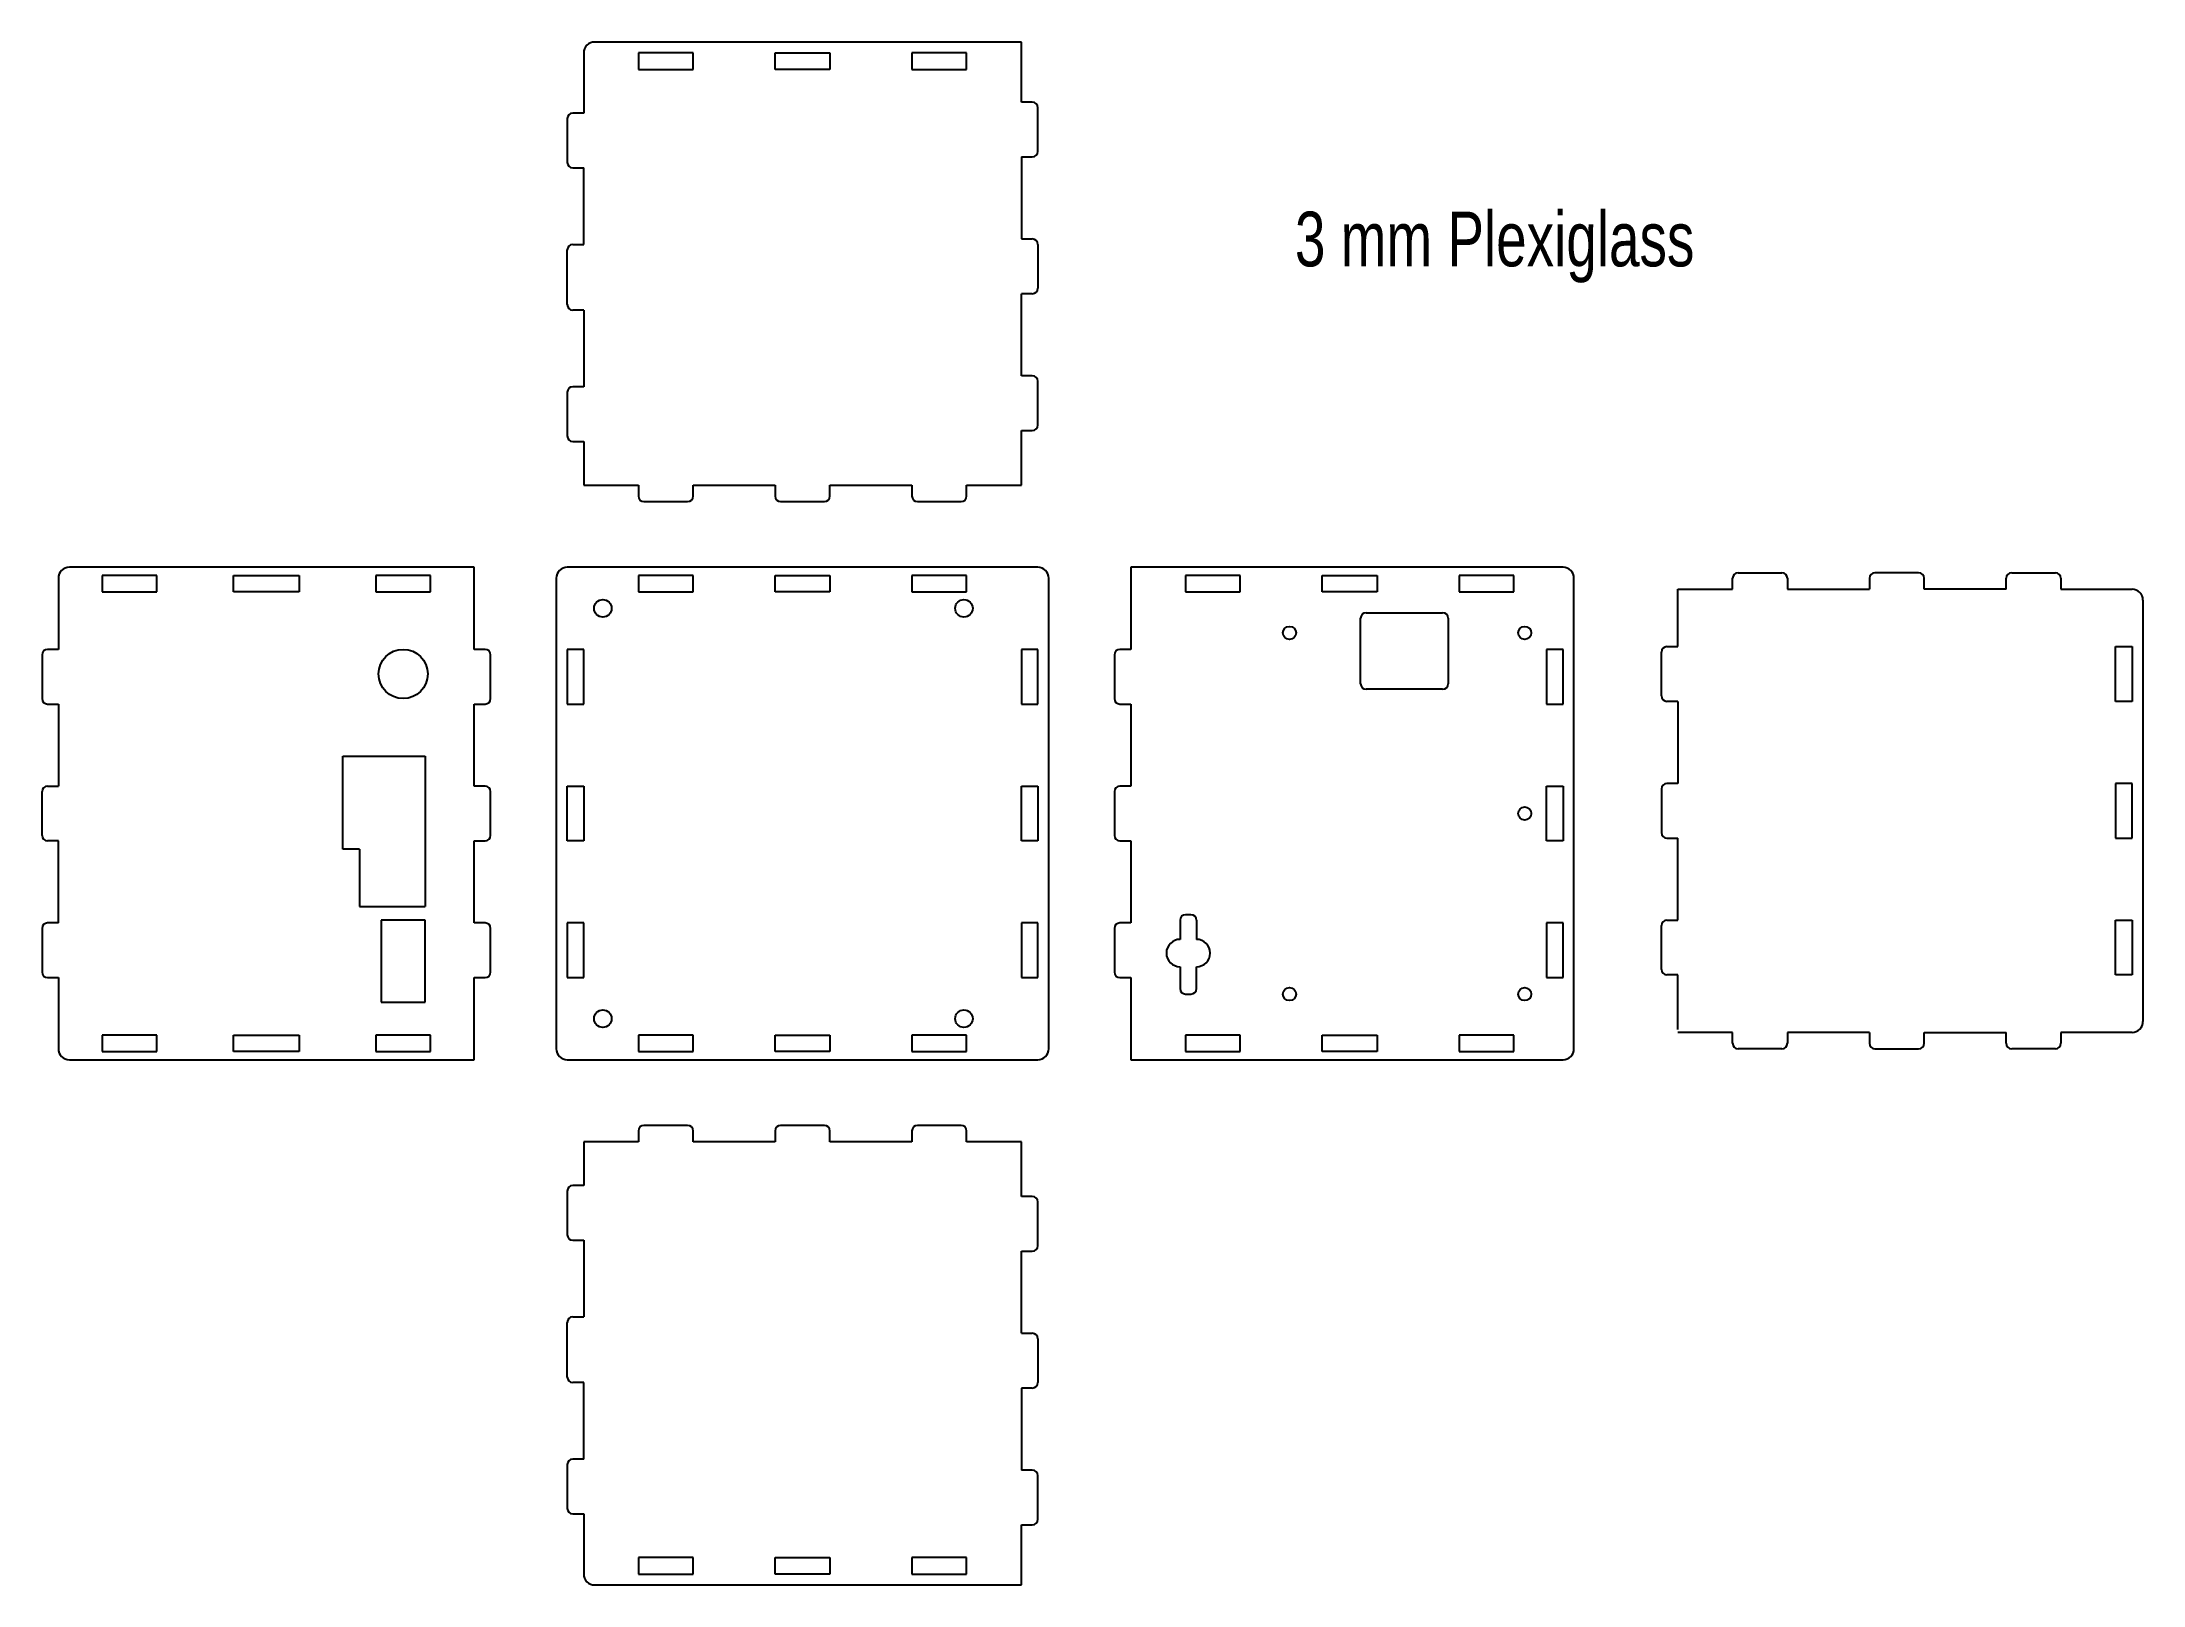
# Model space of a CAD drawing. Header units: millimetres. Extents: x -99 to 285, y -101 to 181.
import ezdxf

# ---------------------------------------------------------------- set-up
doc = ezdxf.new("R2010")
doc.units = ezdxf.units.MM
doc.layers.get('0').update_dxf_attribs({"linetype": 'CONTINUOUS', "true_color": 0xffffff})
doc.styles.get("Standard").update_dxf_attribs({"font": 'txt', "width": 0.75})

msp = doc.modelspace()

# ---------------------------------------------------------------- linework, layer by layer
for p, q in [((80, 181), (2, 181)), ((80, 170), (80, 181)), ((0, 179), (0, 168)), ((10, 179), (10, 176)), ((20, 179), (10, 179)), ((20, 176), (20, 179)), ((35, 176), (35, 179)), ((35, 179), (45, 179)), ((45, 179), (45, 176)), ((70, 179), (60, 179)), ((60, 179), (60, 176)), ((70, 176), (70, 179)), ((10, 176), (20, 176)), ((45, 176), (35, 176)), ((60, 176), (70, 176)), ((82, 170), (80, 170)), ((83, 161), (83, 169)), ((-3, 167), (-3, 159)), ((0, 168), (-2, 168)), ((-2, 158), (0, 158)), ((0, 144), (0, 158)), ((80, 160), (80, 145)), ((80, 160), (82, 160)), ((-3, 133), (-3, 143)), ((-2, 144), (0, 144)), ((80, 145), (82, 145)), ((83, 144), (83, 136)), ((80, 120), (80, 135)), ((82, 135), (80, 135)), ((0, 132), (-2, 132)), ((0, 132), (0, 118)), ((82, 120), (80, 120)), ((-3, 117), (-3, 109)), ((0, 118), (-2, 118)), ((83, 111), (83, 119)), ((-2, 108), (0, 108)), ((0, 108), (0, 100)), ((80, 100), (80, 110)), ((80, 110), (82, 110)), ((0, 100), (10, 100)), ((10, 100), (10, 98)), ((20, 100), (35, 100)), ((20, 98), (20, 100)), ((35, 100), (35, 98)), ((45, 100), (60, 100)), ((45, 98), (45, 100)), ((60, 100), (60, 98)), ((70, 100), (80, 100)), ((70, 98), (70, 100)), ((11, 97), (19, 97)), ((36, 97), (44, 97)), ((61, 97), (69, 97)), ((-20, 85), (-94, 85)), ((-20, 70), (-20, 85)), ((83, 85), (-3, 85)), ((100, 85), (100, 70)), ((179, 85), (100, 85)), ((-96, 83), (-96, 70)), ((-88, 83.5), (-88, 80.5)), ((-78, 83.5), (-88, 83.5)), ((-78, 80.5), (-78, 83.5)), ((-64, 80.5), (-64, 83.5)), ((-64, 83.5), (-52, 83.5)), ((-52, 83.5), (-52, 80.5)), ((-28, 83.5), (-38, 83.5)), ((-38, 83.5), (-38, 80.5)), ((-28, 80.5), (-28, 83.5)), ((-5, 83), (-5, -3)), ((10, 83.5), (10, 80.5)), ((20, 83.5), (10, 83.5)), ((20, 80.5), (20, 83.5)), ((35, 80.5), (35, 83.5)), ((35, 83.5), (45, 83.5)), ((45, 83.5), (45, 80.5)), ((70, 83.5), (60, 83.5)), ((60, 83.5), (60, 80.5)), ((70, 80.5), (70, 83.5)), ((85, -3), (85, 83)), ((110, 83.5), (110, 80.5)), ((120, 83.5), (110, 83.5)), ((120, 80.5), (120, 83.5)), ((135, 80.5), (135, 83.5)), ((135, 83.5), (145, 83.5)), ((145, 83.5), (145, 80.5)), ((170, 83.5), (160, 83.5)), ((160, 83.5), (160, 80.5)), ((170, 80.5), (170, 83.5)), ((181, -3), (181, 83)), ((200, 81), (210, 81)), ((200, 70.5), (200, 81)), ((210, 81), (210, 83)), ((211, 84), (219, 84)), ((220, 83), (220, 81)), ((220, 81), (235, 81)), ((235, 83), (235, 81)), ((244, 84), (236, 84)), ((245, 81), (245, 83)), ((260, 81), (245, 81)), ((260, 81), (260, 83)), ((261, 84), (269, 84)), ((270, 83), (270, 81)), ((270, 81), (283, 81)), ((-88, 80.5), (-78, 80.5)), ((-52, 80.5), (-64, 80.5)), ((-38, 80.5), (-28, 80.5)), ((10, 80.5), (20, 80.5)), ((45, 80.5), (35, 80.5)), ((60, 80.5), (70, 80.5)), ((110, 80.5), (120, 80.5)), ((145, 80.5), (135, 80.5)), ((160, 80.5), (170, 80.5)), ((285, 79), (285, 2)), ((142, 63.7), (142, 75.7)), ((143, 76.7), (157, 76.7)), ((158, 75.7), (158, 63.7)), ((-96, 70), (-98, 70)), ((-18, 70), (-20, 70)), ((0, 70), (-3, 70)), ((-3, 70), (-3, 60)), ((0, 60), (0, 70)), ((83, 70), (80, 70)), ((80, 70), (80, 60)), ((83, 60), (83, 70)), ((100, 70), (98, 70)), ((179, 70), (176, 70)), ((176, 70), (176, 60)), ((179, 60), (179, 70)), ((197, 61.5), (197, 69.5)), ((198, 70.5), (200, 70.5)), ((280, 70.5), (283, 70.5)), ((280, 60.5), (280, 70.5)), ((283, 70.5), (283, 60.5)), ((-99, 69), (-99, 61)), ((-17, 61), (-17, 69)), ((97, 69), (97, 61)), ((157, 62.7), (143, 62.7)), ((-98, 60), (-96, 60)), ((-96, 60), (-96, 45)), ((-20, 45), (-20, 60)), ((-20, 60), (-18, 60)), ((-3, 60), (0, 60)), ((80, 60), (83, 60)), ((98, 60), (100, 60)), ((100, 60), (100, 45)), ((176, 60), (179, 60)), ((200, 60.5), (198, 60.5)), ((200, 60.5), (200, 45.5)), ((283, 60.5), (280, 60.5)), ((-44, 33.5), (-44, 50.5)), ((-44, 50.5), (-29, 50.5)), ((-29, 50.5), (-29, 23)), ((-99, 36), (-99, 44)), ((-98, 45), (-96, 45)), ((-18, 45), (-20, 45)), ((-17, 36), (-17, 44)), ((-3, 35), (-3, 45)), ((-3, 45), (0, 45)), ((0, 45), (0, 35)), ((80, 35), (80, 45)), ((80, 45), (83, 45)), ((83, 45), (83, 35)), ((97, 44), (97, 36)), ((100, 45), (98, 45)), ((176, 35), (176, 45)), ((176, 45), (179, 45)), ((179, 45), (179, 35)), ((197, 44.5), (197, 36.5)), ((200, 45.5), (198, 45.5)), ((283, 45.5), (280, 45.5)), ((280, 45.5), (280, 35.5)), ((283, 35.5), (283, 45.5)), ((-96, 35), (-98, 35)), ((-96, 20), (-96, 35)), ((-20, 20), (-20, 35)), ((-20, 35), (-18, 35)), ((0, 35), (-3, 35)), ((83, 35), (80, 35)), ((98, 35), (100, 35)), ((100, 35), (100, 20)), ((179, 35), (176, 35)), ((198, 35.5), (200, 35.5)), ((200, 20.5), (200, 35.5)), ((280, 35.5), (283, 35.5)), ((-41, 33.5), (-44, 33.5)), ((-41, 33.5), (-41, 23)), ((-96, 20), (-98, 20)), ((-41, 23), (-29, 23)), ((-29, 20.5), (-37, 20.5)), ((-37, 20.5), (-37, 5.5)), ((-29, 5.5), (-29, 20.5)), ((-18, 20), (-20, 20)), ((0, 20), (-3, 20)), ((-3, 20), (-3, 10)), ((0, 10), (0, 20)), ((83, 20), (80, 20)), ((80, 20), (80, 10)), ((83, 10), (83, 20)), ((100, 20), (98, 20)), ((109, 20.5), (109, 17)), ((111, 21.5), (110, 21.5)), ((112, 20.5), (112, 17)), ((179, 20), (176, 20)), ((176, 20), (176, 10)), ((179, 10), (179, 20)), ((197, 11.5), (197, 19.5)), ((198, 20.5), (200, 20.5)), ((280, 10.5), (280, 20.5)), ((280, 20.5), (283, 20.5)), ((283, 20.5), (283, 10.5)), ((-99, 19), (-99, 11)), ((-17, 11), (-17, 19)), ((97, 19), (97, 11)), ((109, 12), (109, 8)), ((112, 8), (112, 12)), ((-98, 10), (-96, 10)), ((-96, 10), (-96, -3)), ((-20, -5), (-20, 10)), ((-20, 10), (-18, 10)), ((-3, 10), (0, 10)), ((80, 10), (83, 10)), ((98, 10), (100, 10)), ((100, 10), (100, -5)), ((176, 10), (179, 10)), ((200, 10.5), (198, 10.5)), ((200, 0.5), (200, 10.5)), ((283, 10.5), (280, 10.5)), ((-37, 5.5), (-29, 5.5)), ((110, 7), (111, 7)), ((210, 0), (200, 0)), ((235, 0), (220, 0)), ((220, 0), (220, -2)), ((235, 0), (235, -2)), ((245, 0), (260, 0)), ((245, -2), (245, 0)), ((260, -2), (260, 0)), ((283, 0), (270, 0)), ((-88, -0.5), (-88, -3.5)), ((-78, -0.5), (-88, -0.5)), ((-88, -3.5), (-78, -3.5)), ((-78, -3.5), (-78, -0.5)), ((-64, -0.5), (-52, -0.5)), ((-64, -3.5), (-64, -0.5)), ((-52, -3.5), (-64, -3.5)), ((-52, -0.5), (-52, -3.5)), ((-28, -0.5), (-38, -0.5)), ((-38, -0.5), (-38, -3.5)), ((-38, -3.5), (-28, -3.5)), ((-28, -3.5), (-28, -0.5)), ((10, -0.5), (10, -3.5)), ((20, -0.5), (10, -0.5)), ((10, -3.5), (20, -3.5)), ((20, -3.5), (20, -0.5)), ((35, -3.5), (35, -0.5)), ((35, -0.5), (45, -0.5)), ((45, -3.5), (35, -3.5)), ((45, -0.5), (45, -3.5)), ((70, -0.5), (60, -0.5)), ((60, -0.5), (60, -3.5)), ((60, -3.5), (70, -3.5)), ((70, -3.5), (70, -0.5)), ((110, -0.5), (110, -3.5)), ((120, -0.5), (110, -0.5)), ((110, -3.5), (120, -3.5)), ((120, -3.5), (120, -0.5)), ((135, -3.5), (135, -0.5)), ((135, -0.5), (145, -0.5)), ((145, -3.5), (135, -3.5)), ((145, -0.5), (145, -3.5)), ((170, -0.5), (160, -0.5)), ((160, -0.5), (160, -3.5)), ((160, -3.5), (170, -3.5)), ((170, -3.5), (170, -0.5)), ((210, -2), (210, 0)), ((219, -3), (211, -3)), ((236, -3), (244, -3)), ((269, -3), (261, -3)), ((270, 0), (270, -2)), ((-94, -5), (-20, -5)), ((-3, -5), (83, -5)), ((100, -5), (179, -5)), ((10, -18), (10, -20)), ((19, -17), (11, -17)), ((20, -20), (20, -18)), ((35, -18), (35, -20)), ((44, -17), (36, -17)), ((45, -20), (45, -18)), ((60, -18), (60, -20)), ((69, -17), (61, -17)), ((70, -20), (70, -18)), ((10, -20), (0, -20)), ((0, -20), (0, -28)), ((35, -20), (20, -20)), ((60, -20), (45, -20)), ((80, -20), (70, -20)), ((80, -30), (80, -20)), ((-3, -29), (-3, -37)), ((0, -28), (-2, -28)), ((82, -30), (80, -30)), ((83, -39), (83, -31)), ((-2, -38), (0, -38)), ((0, -38), (0, -52)), ((80, -55), (80, -40)), ((80, -40), (82, -40)), ((-3, -63), (-3, -53)), ((-2, -52), (0, -52)), ((80, -55), (82, -55)), ((83, -56), (83, -64)), ((0, -64), (-2, -64)), ((0, -78), (0, -64)), ((80, -65), (80, -80)), ((82, -65), (80, -65)), ((-3, -79), (-3, -87)), ((0, -78), (-2, -78)), ((82, -80), (80, -80)), ((83, -89), (83, -81)), ((-2, -88), (0, -88)), ((0, -88), (0, -99)), ((80, -90), (82, -90)), ((80, -101), (80, -90)), ((10, -96), (10, -99)), ((20, -96), (10, -96)), ((10, -99), (20, -99)), ((20, -99), (20, -96)), ((35, -99), (35, -96)), ((35, -96), (45, -96)), ((45, -99), (35, -99)), ((45, -96), (45, -99)), ((70, -96), (60, -96)), ((60, -96), (60, -99)), ((60, -99), (70, -99)), ((70, -99), (70, -96)), ((2, -101), (80, -101))]:
    msp.add_line(p, q)
for centre, radius in [((3.5, 77.5), 1.6), ((69.5, 77.5), 1.6), ((129, 73), 1.2), ((172, 73), 1.2), ((-33, 65.5), 4.5), ((172, 40), 1.2), ((129, 7), 1.2), ((172, 7), 1.2), ((3.5, 2.5), 1.6), ((69.5, 2.5), 1.6)]:
    msp.add_circle(centre, radius)
for centre, radius, start, end in [((2, 179), 2, 90, 180), ((82, 169), 1, 0, 90), ((-2, 167), 1, 90, 180), ((-2, 159), 1, 180, 270), ((82, 161), 1, 270, 0), ((-2, 143), 1, 90, 180), ((82, 144), 1, 0, 90), ((82, 136), 1, 270, 0), ((-2, 133), 1, 180, 270), ((82, 119), 1, 0, 90), ((-2, 117), 1, 90, 180), ((-2, 109), 1, 180, 270), ((82, 111), 1, 270, 0), ((11, 98), 1, 180, 270), ((19, 98), 1, 270, 0), ((36, 98), 1, 180, 270), ((44, 98), 1, 270, 0), ((61, 98), 1, 180, 270), ((69, 98), 1, 270, 0), ((-94, 83), 2, 90, 180), ((-3, 83), 2, 90, 180), ((83, 83), 2, 0, 90), ((179, 83), 2, 0, 90), ((211, 83), 1, 90, 180), ((219, 83), 1, 0, 90), ((236, 83), 1, 90, 180), ((244, 83), 1, 0, 90), ((261, 83), 1, 90, 180), ((269, 83), 1, 0, 90), ((283, 79), 2, 0, 90), ((143, 75.7), 1, 90, 180), ((157, 75.7), 1, 0, 90), ((-98, 69), 1, 90, 180), ((-18, 69), 1, 0, 90), ((98, 69), 1, 90, 180), ((198, 69.5), 1, 90, 180), ((143, 63.7), 1, 180, 270), ((157, 63.7), 1, 270, 0), ((198, 61.5), 1, 180, 270), ((-98, 61), 1, 180, 270), ((-18, 61), 1, 270, 0), ((98, 61), 1, 180, 270), ((-98, 44), 1, 90, 180), ((-18, 44), 1, 0, 90), ((98, 44), 1, 90, 180), ((198, 44.5), 1, 90, 180), ((-98, 36), 1, 180, 270), ((-18, 36), 1, 270, 0), ((98, 36), 1, 180, 270), ((198, 36.5), 1, 180, 270), ((-98, 19), 1, 90, 180), ((-18, 19), 1, 0, 90), ((98, 19), 1, 90, 180), ((110, 20.5), 1, 90, 180), ((111, 20.5), 1, 360, 90), ((198, 19.5), 1, 90, 180), ((109, 14.5), 2.5, 90, 270), ((112, 14.5), 2.5, 270, 90), ((-98, 11), 1, 180, 270), ((-18, 11), 1, 270, 0), ((98, 11), 1, 180, 270), ((110, 8), 1, 180, 270), ((111, 8), 1, 270, 0), ((198, 11.5), 1, 180, 270), ((283, 2), 2, 270, 0), ((-94, -3), 2, 180, 270), ((-3, -3), 2, 180, 270), ((83, -3), 2, 270, 0), ((179, -3), 2, 270, 0), ((211, -2), 1, 180, 270), ((219, -2), 1, 270, 0), ((236, -2), 1, 180, 270), ((244, -2), 1, 270, 0), ((261, -2), 1, 180, 270), ((269, -2), 1, 270, 0), ((11, -18), 1, 90, 180), ((19, -18), 1, 0, 90), ((36, -18), 1, 90, 180), ((44, -18), 1, 0, 90), ((61, -18), 1, 90, 180), ((69, -18), 1, 0, 90), ((-2, -29), 1, 90, 180), ((82, -31), 1, 0, 90), ((-2, -37), 1, 180, 270), ((82, -39), 1, 270, 0), ((-2, -53), 1, 90, 180), ((82, -56), 1, 0, 90), ((-2, -63), 1, 180, 270), ((82, -64), 1, 270, 0), ((-2, -79), 1, 90, 180), ((82, -81), 1, 0, 90), ((-2, -87), 1, 180, 270), ((82, -89), 1, 270, 0), ((2, -99), 2, 180, 270)]:
    msp.add_arc(centre, radius, start, end)

# ---------------------------------------------------------------- texts
at = {"insert": (130, 150), "char_height": 10, "width": 100, "attachment_point": 1}
msp.add_mtext('3\\~mm\\~Plexiglass', dxfattribs=at)

doc.saveas('drawing.dxf')
